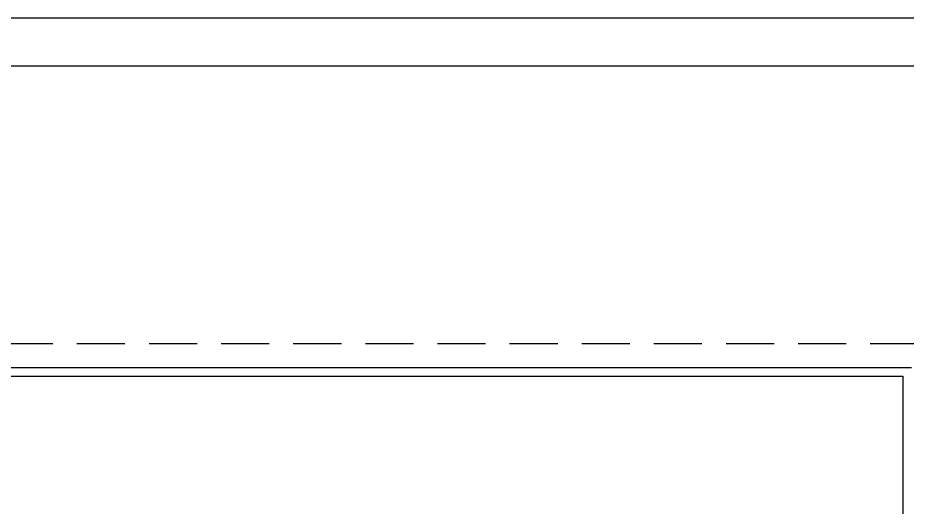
# Model space of a CAD drawing. Header units: millimetres. Extents: x 1111 to 1959, y -391 to -319.
# Drawn here: x 1537.19 to 1551.06, y -354.12 to -346.49 of the extents above; entities that cross this region are included whole.
import ezdxf

# ---------------------------------------------------------------- set-up
doc = ezdxf.new("R2010")
doc.units = ezdxf.units.MM
doc.linetypes.add('DASHED', pattern=[0.75, 0.5, -0.25])
for name, color, linetype in [('08', 8, 'Continuous'), ('AF', 5, 'Continuous'), ('CERCAD-1', 1, 'Continuous'), ('CERCAD-2', 7, 'Continuous'), ('CONEXAO_ESGOTO', 6, 'Continuous')]:
    doc.layers.add(name, color=color, linetype=linetype)

msp = doc.modelspace()

# ---------------------------------------------------------------- linework, layer by layer
at = {"layer": '08', "linetype": 'DASHED', "ltscale": 1.5}
msp.add_lwpolyline([(1554.985619406735, -376.1705215984871), (1554.985619406735, -378.566771598487), (1521.235619406735, -378.566771598487), (1521.235619406738, -351.566771598487), (1554.985619406738, -351.566771598487), (1554.985619406738, -353.9630215984867)], dxfattribs=at)
at = {"layer": 'AF'}
for p, q in [((1521.606869406738, -351.9380215984867), (1551.129632395595, -351.9380215984867)), ((1521.741869406738, -352.0730215984868), (1550.994632395595, -352.0730215984868)), ((1550.994632395595, -352.0730215984868), (1550.994632395595, -378.0605215984867))]:
    msp.add_line(p, q, dxfattribs=at)
at = {"layer": 'CERCAD-1'}
msp.add_lwpolyline([(1582.239677956741, -390.1412439622479), (1519.239646259866, -390.1412439622479), (1519.239646259866, -347.2412223781853), (1582.239677956741, -347.2412223781853)], close=True, dxfattribs=at)
at = {"layer": 'CERCAD-2'}
msp.add_line((1518.489645882522, -346.4912220008426), (1582.989678334085, -346.4912220008426), dxfattribs=at)
at = {"layer": 'CONEXAO_ESGOTO'}
for points in [[(1537.511387160757, -352.302812504114, 0, 0, 0), (1537.916387160756, -352.302812504114, 0.2187000000000001, 0, 0), (1538.402387160756, -352.302812504114, 0, 0, 0)], [(1542.029637858743, -352.302812504114, 0, 0, 0), (1542.434637858742, -352.302812504114, 0.2187000000000001, 0, 0), (1542.920637858743, -352.302812504114, 0, 0, 0)], [(1548.300695164386, -352.302812504114, 0, 0, 0), (1548.705695164385, -352.302812504114, 0.2187000000000001, 0, 0), (1549.191695164386, -352.302812504114, 0, 0, 0)], [(1550.75740737966, -352.2774980855957, 0, 0, 0), (1550.75740737966, -352.6824980855947, 0.2187000000000001, 0, 0), (1550.75740737966, -353.1684980855954, 0, 0, 0)]]:
    msp.add_lwpolyline(points, format="xyseb", dxfattribs=at)

doc.saveas('drawing.dxf')
